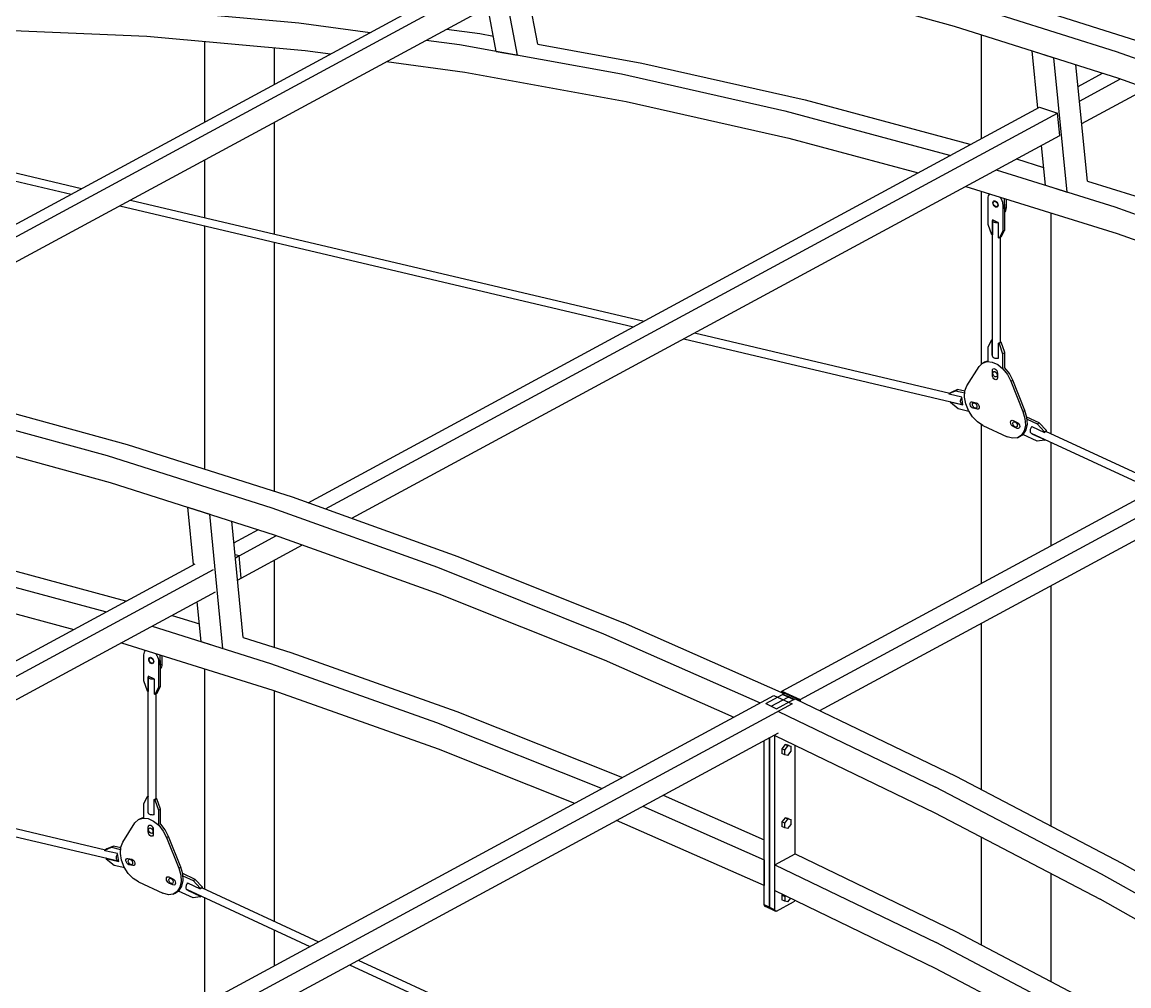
# Model space of a CAD drawing. Header units: millimetres. Extents: x 374 to 117179, y 600 to 17652.
# Drawn here: x 6893 to 9117, y 11307 to 13245 of the extents above; entities that cross this region are included whole.
import ezdxf

# ---------------------------------------------------------------- set-up
doc = ezdxf.new("R2010")
doc.units = ezdxf.units.MM

# ---------------------------------------------------------------- blocks, each defined once
blk = doc.blocks.new('Part-502061-14077 - 2165')
at = {"color": 7, "linetype": 'Continuous'}
for p, q in [((7260.2, 13044.9), (7260.2, 13206.5)), ((7399.8, 13120.4), (7399.8, 13194)), ((7399.8, 12819.4), (7399.8, 13044.1)), ((7260.2, 12852.3), (7260.2, 12968.6)), ((7260.2, 12346.1), (7260.2, 12835.9)), ((7399.8, 12301.8), (7399.8, 12802.9)), ((7399.8, 11988.2), (7399.8, 12163.4)), ((7260.2, 11501.7), (7260.2, 11944.8)), ((7399.8, 11437.2), (7399.8, 11901)), ((7260.2, 11272.6), (7260.2, 11484.1)), ((7399.8, 11348.1), (7399.8, 11419.6))]:
    blk.add_line(p, q, dxfattribs=at)
blk = doc.blocks.new('Part-502061-13928 - 2165')
at = {"color": 7, "linetype": 'Continuous'}
for p, q in [((8918.9, 12424.5), (8918.8, 12423.1)), ((8918.8, 12423.1), (8918.9, 12421.8)), ((8919.2, 12426), (8918.9, 12424.5)), ((8918.9, 12421.8), (8919.2, 12420.7)), ((8919.8, 12427.5), (8919.2, 12426)), ((8919.2, 12420.7), (8919.8, 12419.8)), ((8920.4, 12428.9), (8919.8, 12427.5)), ((8919.8, 12419.8), (8920.4, 12419.1)), ((8921.2, 12430.2), (8920.4, 12428.9)), ((8920.4, 12419.1), (8921.2, 12418.7)), ((8922.2, 12431.3), (8921.2, 12430.2)), ((8921.2, 12418.7), (9168.1, 12304.6)), ((8922.9, 12432), (8922.2, 12431.3)), ((8951.4, 12422.3), (9185.6, 12314))]:
    blk.add_line(p, q, dxfattribs=at)
blk = doc.blocks.new('Part-502061-13760 - 2165')
at = {"color": 7, "linetype": 'Continuous'}
for p, q in [((6799.1, 11023.2), (8403.8, 11891.2)), ((8403.8, 11891.2), (8440.5, 11874.2)), ((8440.5, 11874.2), (6835.8, 11006.2)), ((8440.5, 11873.8), (8440.5, 11874.2)), ((6873.7, 10983.4), (8413.3, 11816.2)), ((6835.8, 11006.2), (6799.1, 11023.2)), ((6799.1, 11018.8), (6799.1, 11023.2)), ((6800.9, 11018), (6800.9, 11020.2)), ((6800.9, 11020.2), (6834, 11004.9)), ((6834, 11004.9), (6834, 11002.6)), ((6835.8, 11001.7), (6835.8, 11006.2))]:
    blk.add_line(p, q, dxfattribs=at)
blk = doc.blocks.new('Bolt-502061-13919 - 2165')
at = {"color": 7, "linetype": 'Continuous'}
for p, q in [((7147.1, 11964), (7147.4, 11965.7)), ((7147.4, 11962), (7147.1, 11964)), ((7147.4, 11965.7), (7148.1, 11967.1)), ((7148.1, 11959.9), (7147.4, 11962)), ((7147.8, 11963.6), (7148.4, 11965.9)), ((7148.4, 11960.7), (7147.8, 11963.6)), ((7148.1, 11967.1), (7149.2, 11967.9)), ((7149.2, 11958.1), (7148.1, 11959.9)), ((7148.4, 11965.9), (7150.1, 11967.1)), ((7150.1, 11958.1), (7148.4, 11960.7)), ((7149.2, 11967.9), (7150.7, 11968.1)), ((7150.7, 11956.5), (7149.2, 11958.1)), ((7150.1, 11967.1), (7152.3, 11966.8)), ((7152.3, 11956.4), (7150.1, 11958.1)), ((7150.7, 11968.1), (7152.3, 11967.6)), ((7152.3, 11955.5), (7150.7, 11956.5)), ((7152.3, 11967.6), (7153.8, 11966.6)), ((7152.3, 11966.8), (7154.5, 11965.1)), ((7154.5, 11956.1), (7152.3, 11956.4)), ((7153.8, 11955.1), (7152.3, 11955.5)), ((7153.8, 11966.6), (7155.3, 11965.1)), ((7155.3, 11955.3), (7153.8, 11955.1)), ((7154.5, 11965.1), (7156.1, 11962.4)), ((7156.1, 11957.2), (7154.5, 11956.1)), ((7155.3, 11965.1), (7156.4, 11963.2)), ((7156.4, 11956.1), (7155.3, 11955.3)), ((7156.1, 11962.4), (7156.7, 11959.5)), ((7156.7, 11959.5), (7156.1, 11957.2)), ((7156.4, 11963.2), (7157.1, 11961.2)), ((7157.1, 11957.4), (7156.4, 11956.1)), ((7157.1, 11961.2), (7157.4, 11959.2)), ((7157.4, 11959.2), (7157.1, 11957.4))]:
    blk.add_line(p, q, dxfattribs=at)
blk = doc.blocks.new('Part-502061-13758 - 2165')
at = {"color": 7, "linetype": 'Continuous'}
for p, q in [((7320.6, 12175.1), (7328.8, 12172.5)), ((7321.3, 12168.4), (7328.8, 12172.5)), ((7333.2, 12127.4), (7328.8, 12172.5)), ((5845.4, 11401.4), (7240.8, 12156.2)), ((5880.2, 11388.9), (7277.2, 12144.6)), ((7325.7, 12123.4), (7333.2, 12127.4)), ((5932.9, 11370), (7281.6, 12099.5)), ((5696, 11320.6), (5745.2, 11347.2)), ((5699, 11290.9), (5781.5, 11335.5)), ((5703.4, 11245.9), (5834.2, 11316.6))]:
    blk.add_line(p, q, dxfattribs=at)
blk = doc.blocks.new('Bolt-502061-13985 - 2165')
at = {"color": 7, "linetype": 'Continuous'}
for p, q in [((8879.6, 12440.6), (8880, 12442.7)), ((8880, 12438.1), (8879.6, 12440.6)), ((8880, 12442.7), (8881.1, 12444.2)), ((8881.1, 12435.6), (8880, 12438.1)), ((8881.1, 12444.2), (8882.8, 12444.7)), ((8882.8, 12444.7), (8884.7, 12444.3)), ((8884.4, 12438.4), (8885, 12440.7)), ((8885, 12435.5), (8884.4, 12438.4)), ((8884.7, 12444.3), (8892.8, 12440.5)), ((8885, 12440.7), (8886.6, 12441.8)), ((8886.6, 12441.8), (8888.8, 12441.5)), ((8888.8, 12441.5), (8891, 12439.8)), ((8891, 12439.8), (8892.6, 12437.2)), ((8892.6, 12437.2), (8893.2, 12434.3)), ((8892.8, 12440.5), (8894.8, 12439.1)), ((8894.8, 12439.1), (8896.5, 12437.1)), ((8896.5, 12437.1), (8897.6, 12434.6)), ((8882.8, 12433.5), (8881.1, 12435.6)), ((8884.7, 12432.1), (8882.8, 12433.5)), ((8892.8, 12428.4), (8884.7, 12432.1)), ((8886.6, 12432.8), (8885, 12435.5)), ((8888.8, 12431.1), (8886.6, 12432.8)), ((8891, 12430.8), (8888.8, 12431.1)), ((8892.6, 12432), (8891, 12430.8)), ((8893.2, 12434.3), (8892.6, 12432)), ((8894.8, 12427.9), (8892.8, 12428.4)), ((8896.5, 12428.5), (8894.8, 12427.9)), ((8897.6, 12429.9), (8896.5, 12428.5)), ((8897.6, 12434.6), (8898, 12432.1)), ((8898, 12432.1), (8897.6, 12429.9))]:
    blk.add_line(p, q, dxfattribs=at)
blk = doc.blocks.new('Bolt-502061-13907 - 2165')
at = {"color": 7, "linetype": 'Continuous'}
for p, q in [((7182.6, 11522.7), (7183, 11524.8)), ((7183, 11524.8), (7184.1, 11526.3)), ((7184.1, 11526.3), (7185.8, 11526.8)), ((7185.8, 11526.8), (7187.7, 11526.3)), ((7187.7, 11526.3), (7195.8, 11522.6)), ((7183, 11520.2), (7182.6, 11522.7)), ((7184.1, 11517.7), (7183, 11520.2)), ((7185.8, 11515.6), (7184.1, 11517.7)), ((7187.7, 11514.2), (7185.8, 11515.6)), ((7187.4, 11520.5), (7188, 11522.8)), ((7188, 11517.6), (7187.4, 11520.5)), ((7195.8, 11510.5), (7187.7, 11514.2)), ((7188, 11522.8), (7189.6, 11523.9)), ((7189.6, 11514.9), (7188, 11517.6)), ((7189.6, 11523.9), (7191.8, 11523.6)), ((7191.8, 11513.2), (7189.6, 11514.9)), ((7191.8, 11523.6), (7194, 11521.9)), ((7194, 11512.9), (7191.8, 11513.2)), ((7194, 11521.9), (7195.6, 11519.3)), ((7195.6, 11514.1), (7194, 11512.9)), ((7195.6, 11519.3), (7196.2, 11516.4)), ((7196.2, 11516.4), (7195.6, 11514.1)), ((7195.8, 11522.6), (7197.8, 11521.2)), ((7197.8, 11510), (7195.8, 11510.5)), ((7197.8, 11521.2), (7199.5, 11519.2)), ((7199.5, 11510.6), (7197.8, 11510)), ((7199.5, 11519.2), (7200.6, 11516.7)), ((7200.6, 11512), (7199.5, 11510.6)), ((7200.6, 11516.7), (7201, 11514.2)), ((7201, 11514.2), (7200.6, 11512))]:
    blk.add_line(p, q, dxfattribs=at)
blk = doc.blocks.new('Part-502061-13851 - 2165')
at = {"color": 7, "linetype": 'Continuous'}
for p, q in [((6547.2, 11702.3), (7060.3, 11581.2)), ((6526, 11690.8), (7085.6, 11558.8)), ((7082.6, 11568.1), (7083.1, 11569.6)), ((7083.1, 11569.6), (7083.7, 11571)), ((7083.7, 11571), (7084.6, 11572.2)), ((7084.6, 11572.2), (7084.6, 11572.2)), ((7082.1, 11565.1), (7082.2, 11566.6)), ((7082.3, 11563.6), (7082.1, 11565.1)), ((7082.2, 11566.6), (7082.6, 11568.1)), ((7082.6, 11562.2), (7082.3, 11563.6)), ((7083.1, 11561), (7082.6, 11562.2)), ((7083.8, 11560), (7083.1, 11561)), ((7084.6, 11559.3), (7083.8, 11560)), ((7085.6, 11558.8), (7084.6, 11559.3)), ((7086.6, 11558.6), (7085.6, 11558.8)), ((7086.7, 11558.6), (7086.6, 11558.6))]:
    blk.add_line(p, q, dxfattribs=at)
blk = doc.blocks.new('Part-502061-13949 - 2165')
at = {"color": 7, "linetype": 'Continuous'}
for p, q in [((8923.1, 13187.6), (8966.8, 13173.6)), ((8934.4, 13072.3), (8923.1, 13187.6)), ((8966.8, 13173.6), (8966.9, 13173.7)), ((8993.3, 12903.6), (8966.8, 13173.6)), ((9034.1, 12925.8), (9011.1, 13159.6)), ((8949.6, 12917.6), (8941.8, 12997.5)), ((8949.6, 12917.6), (8993.3, 12903.6))]:
    blk.add_line(p, q, dxfattribs=at)
blk = doc.blocks.new('Part-502061-13889 - 2165')
at = {"color": 7, "linetype": 'Continuous'}
for p, q in [((8406, 11550.9), (8446.7, 11572.9)), ((8446.7, 11572.9), (8770.6, 11416.3)), ((8406, 11498.9), (8406, 11550.9)), ((8406, 11550.9), (8729.9, 11394.3)), ((8406, 11498.9), (8728.3, 11343.1)), ((8770.6, 11416.3), (9105.1, 11240.4)), ((9064.4, 11218.4), (8729.9, 11394.3)), ((8728.3, 11343.1), (9061.2, 11168.1))]:
    blk.add_line(p, q, dxfattribs=at)
blk = doc.blocks.new('Part-502061-13931 - 2165')
at = {"color": 7, "linetype": 'Continuous'}
for p, q in [((8438.1, 13327.7), (8766.5, 13237.3)), ((8801.1, 13313.6), (9132.6, 13208.4)), ((8760.4, 13291.5), (9091.8, 13186.3)), ((8766.5, 13237.3), (9096.4, 13132.5)), ((9091.8, 13186.3), (9424.6, 13066.9)), ((9096.4, 13132.5), (9427.6, 13013.6))]:
    blk.add_line(p, q, dxfattribs=at)
blk = doc.blocks.new('Part-502061-14221 - 2165')
at = {"color": 7, "linetype": 'Continuous'}
for p, q in [((6389.2, 12573.8), (7818.7, 13347)), ((6424, 12567.2), (7854.4, 13340.9)), ((7818.7, 13347), (7854.4, 13340.9)), ((7863.1, 13294.7), (7854.4, 13340.9)), ((6490.9, 12552.5), (7863.1, 13294.7)), ((6196.8, 12469.7), (6275.5, 12512.3)), ((6201.2, 12446.7), (6310.3, 12505.7)), ((6210, 12400.6), (6379.8, 12492.4))]:
    blk.add_line(p, q, dxfattribs=at)
blk = doc.blocks.new('Part-502061-14219 - 2165')
at = {"color": 7, "linetype": 'Continuous'}
for p, q in [((7467.7, 12278.9), (8937.8, 13074.1)), ((7502.5, 12266.4), (8974.2, 13062.5)), ((8937.8, 13074.1), (8974.2, 13062.5)), ((8978.6, 13017.4), (8974.2, 13062.5)), ((7555.2, 12247.5), (8978.6, 13017.4)), ((7318.4, 12198.2), (7367.5, 12224.8)), ((7321.3, 12168.4), (7403.8, 12213.1)), ((7325.7, 12123.4), (7456.5, 12194.1))]:
    blk.add_line(p, q, dxfattribs=at)
blk = doc.blocks.new('Part-502061-13850 - 2165')
at = {"color": 7, "linetype": 'Continuous'}
for p, q in [((7221.9, 11506.6), (7221.8, 11505.2)), ((7221.8, 11505.2), (7221.9, 11503.9)), ((7222.2, 11508.1), (7221.9, 11506.6)), ((7221.9, 11503.9), (7222.2, 11502.8)), ((7222.7, 11509.5), (7222.2, 11508.1)), ((7222.2, 11502.8), (7222.7, 11501.9)), ((7223.4, 11511), (7222.7, 11509.5)), ((7222.7, 11501.9), (7223.4, 11501.2)), ((7224.2, 11512.3), (7223.4, 11511)), ((7225.2, 11513.4), (7224.2, 11512.3)), ((7225.9, 11514.1), (7225.2, 11513.4)), ((7254.4, 11504.4), (7488.6, 11396.1)), ((7223.4, 11501.2), (7224.2, 11500.8)), ((7224.2, 11500.8), (7471.1, 11386.7)), ((7551, 11349.7), (8846.6, 10751)), ((7568.5, 11359.2), (8864.1, 10760.4))]:
    blk.add_line(p, q, dxfattribs=at)
blk = doc.blocks.new('Part-502061-13852 - 2165')
at = {"color": 7, "linetype": 'Continuous'}
for p, q in [((7146.1, 11655.5), (7146.3, 11927.9)), ((7146.3, 11927.9), (7146.4, 11928.7)), ((7146.5, 11927.1), (7146.3, 11927.9)), ((7146.4, 11928.7), (7146.8, 11929.4)), ((7147, 11926.4), (7146.5, 11927.1)), ((7146.8, 11929.4), (7146.8, 11929.5)), ((7147.8, 11925.7), (7147, 11926.4)), ((7148.9, 11925.1), (7147.8, 11925.7)), ((7150.1, 11924.6), (7148.9, 11925.1)), ((7151.5, 11924.3), (7150.1, 11924.6)), ((7153, 11924.1), (7151.5, 11924.3)), ((7154.6, 11924), (7153, 11924.1)), ((7156.2, 11924.1), (7154.6, 11924)), ((7157.6, 11924.4), (7156.2, 11924.1)), ((7157.7, 11924.4), (7157.6, 11924.4)), ((7162.1, 11684), (7162.3, 11894.7)), ((7146.1, 11655.5), (7146.3, 11654.7)), ((7146.3, 11654.7), (7146.8, 11653.9)), ((7146.8, 11653.9), (7147.6, 11653.3)), ((7147.6, 11653.3), (7148.6, 11652.7)), ((7148.6, 11652.7), (7149.9, 11652.2)), ((7149.9, 11652.2), (7151.3, 11651.9)), ((7151.3, 11651.9), (7152.8, 11651.7)), ((7152.8, 11651.7), (7154.4, 11651.6)), ((7154.4, 11651.6), (7155.9, 11651.7)), ((7155.9, 11651.7), (7157.4, 11652)), ((7157.4, 11652), (7158.3, 11652.2))]:
    blk.add_line(p, q, dxfattribs=at)
blk = doc.blocks.new('Part-502061-13853 - 2165')
at = {"color": 7, "linetype": 'Continuous'}
for p, q in [((6774.2, 12486.5), (7104.1, 12395.7)), ((6733.5, 12464.5), (7063.4, 12373.6)), ((6741.1, 12409.8), (7069.5, 12319.4)), ((7104.1, 12395.7), (7435.6, 12290.5)), ((7063.4, 12373.6), (7394.8, 12268.4)), ((7069.5, 12319.4), (7399.4, 12214.6)), ((7435.6, 12290.5), (7768.3, 12171)), ((7394.8, 12268.4), (7727.5, 12149)), ((7399.4, 12214.6), (7730.6, 12095.7)), ((7768.3, 12171), (8101.8, 12037.5)), ((7727.5, 12149), (8061.1, 12015.5)), ((7730.6, 12095.7), (8062.6, 11962.8)), ((8424.7, 11894.9), (8101.8, 12037.5)), ((8061.1, 12015.5), (8376.2, 11876.3)), ((8062.6, 11962.8), (8323.4, 11847.7)), ((8422.4, 11893.6), (8424.7, 11894.9)), ((8424.7, 11892.9), (8424.7, 11894.9))]:
    blk.add_line(p, q, dxfattribs=at)
blk = doc.blocks.new('Part-502061-13858 - 2165')
at = {"color": 7, "linetype": 'Continuous'}
for p, q in [((7119.5, 11634.9), (7126.3, 11641.8)), ((7126.3, 11641.8), (7135.3, 11644.9)), ((7126.3, 11641.8), (7130.4, 11644)), ((7130.4, 11644), (7137.3, 11646.4)), ((7135.3, 11644.9), (7145.8, 11643.9)), ((7145.8, 11643.9), (7156.7, 11638.8)), ((7156.7, 11638.8), (7167.2, 11630.2)), ((7094.9, 11596.1), (7119.5, 11634.9)), ((7167.2, 11630.2), (7176.2, 11618.7)), ((7171.3, 11632.4), (7170, 11633.4)), ((7180.3, 11620.9), (7171.3, 11632.4)), ((7176.2, 11618.7), (7183, 11605.5)), ((7187.1, 11607.7), (7180.3, 11620.9)), ((7090.9, 11586), (7094.9, 11596.1)), ((7183, 11605.5), (7187.1, 11607.7)), ((7183, 11605.5), (7207.6, 11544.1)), ((7211.6, 11546.3), (7187.1, 11607.7)), ((7090.1, 11573.5), (7090.9, 11586)), ((7092.5, 11559.8), (7090.1, 11573.5)), ((7098, 11546.1), (7092.5, 11559.8)), ((7106, 11533.6), (7098, 11546.1)), ((7115.9, 11523.4), (7106, 11533.6)), ((7207.6, 11544.1), (7211.6, 11546.3)), ((7207.6, 11544.1), (7211.6, 11530.2)), ((7215.6, 11532.4), (7211.6, 11546.3)), ((7211.6, 11530.2), (7212.4, 11516.9)), ((7216.5, 11519.1), (7215.6, 11532.4)), ((7126.7, 11516.5), (7115.9, 11523.4)), ((7126.7, 11516.5), (7175.8, 11493.8)), ((7209.9, 11505.5), (7204.5, 11496.8)), ((7208.5, 11499), (7214, 11507.7)), ((7212.4, 11516.9), (7209.9, 11505.5)), ((7214, 11507.7), (7216.5, 11519.1)), ((7186.6, 11490.7), (7175.8, 11493.8)), ((7196.5, 11491.8), (7186.6, 11490.7)), ((7204.5, 11496.8), (7196.5, 11491.8)), ((7196.5, 11491.8), (7200.5, 11494)), ((7200.5, 11494), (7208.5, 11499))]:
    blk.add_line(p, q, dxfattribs=at)
blk = doc.blocks.new('Part-502061-13861 - 2165')
at = {"color": 7, "linetype": 'Continuous'}
for p, q in [((8433.4, 11877.5), (8446.7, 11884.7)), ((8446.7, 11884.7), (8769.6, 11728.8)), ((8413.3, 11859.1), (8728.9, 11706.8)), ((8406, 11810.7), (8406, 11812.2)), ((8406, 11810.7), (8727.4, 11655.6)), ((8769.6, 11728.8), (9103.2, 11554)), ((9062.4, 11532), (8728.9, 11706.8)), ((8727.4, 11655.6), (9059.4, 11481.6)), ((9103.2, 11554), (9435.9, 11365.9)), ((9395.1, 11343.9), (9062.4, 11532)), ((9390.5, 11294.4), (9059.4, 11481.6))]:
    blk.add_line(p, q, dxfattribs=at)
blk = doc.blocks.new('Part-502061-13870 - 2165')
at = {"color": 7, "linetype": 'Continuous'}
for p, q in [((6769.8, 12171), (7100.4, 12081.9)), ((6729.1, 12149), (7059.7, 12059.9)), ((6737, 12094.2), (6996.8, 12024.2)), ((7100.4, 12081.9), (7102.3, 12081.3)), ((7059.7, 12059.9), (7061.6, 12059.3)), ((7194.6, 12052.4), (7249.1, 12035.4)), ((7153.9, 12030.4), (7392, 11955.9)), ((7092.5, 11997.2), (7396.7, 11902.1)), ((7337.1, 12007.9), (7432.7, 11977.9)), ((7432.7, 11977.9), (7766.3, 11859.2)), ((7392, 11955.9), (7725.6, 11837.2)), ((7396.7, 11902.1), (7728.8, 11783.9)), ((7766.3, 11859.2), (8099.4, 11726.5)), ((7725.6, 11837.2), (8058.6, 11704.5)), ((7728.8, 11783.9), (8003.3, 11674.5)), ((8181, 11690.6), (8384, 11601.1)), ((8140.3, 11668.5), (8384, 11561.1)), ((8384, 11509.1), (8087.4, 11639.9)), ((8384, 11561.1), (8384, 11509.1))]:
    blk.add_line(p, q, dxfattribs=at)
blk = doc.blocks.new('Part-502061-13871 - 2165')
at = {"color": 7, "linetype": 'Continuous'}
for p, q in [((7226.1, 12269.7), (7269.8, 12255.7)), ((7237.4, 12154.4), (7226.1, 12269.7)), ((7269.8, 12255.7), (7269.9, 12255.8)), ((7296.3, 11985.7), (7269.8, 12255.7)), ((7337.1, 12007.9), (7314.1, 12241.7)), ((7252.6, 11999.7), (7244.8, 12079.6)), ((7252.6, 11999.7), (7296.3, 11985.7))]:
    blk.add_line(p, q, dxfattribs=at)
blk = doc.blocks.new('Part-502061-13876 - 2165')
at = {"color": 7, "linetype": 'Continuous'}
for p, q in [((7140.9, 11982.1), (7140.9, 11982.1)), ((7170.2, 11952.2), (7170.2, 11972.9)), ((7174.3, 11954.4), (7174.3, 11971.7)), ((7174.3, 11954.4), (7170.2, 11952.2)), ((7172.3, 11946.7), (7173.4, 11948.9)), ((7173.4, 11948.9), (7174.1, 11951.5)), ((7174.1, 11951.5), (7174.3, 11954.4)), ((7171, 11945.1), (7172.3, 11946.7))]:
    blk.add_line(p, q, dxfattribs=at)
blk = doc.blocks.new('Part-502061-13879 - 2165')
at = {"color": 7, "linetype": 'Continuous'}
for p, q in [((7137.4, 11674.3), (7144.7, 11688.2)), ((7144.7, 11688.2), (7146.1, 11689)), ((7145.8, 11687.7), (7144.7, 11688.2)), ((7146.1, 11687.9), (7145.8, 11687.7)), ((7145.8, 11657.4), (7145.8, 11687.7)), ((7158.3, 11681.9), (7162.4, 11684.1)), ((7158.3, 11651.6), (7158.3, 11681.9)), ((7158.3, 11681.9), (7159.4, 11681.4)), ((7163.5, 11683.6), (7159.4, 11681.4)), ((7159.4, 11681.4), (7166.7, 11660.7)), ((7162.4, 11684.1), (7163.5, 11683.6)), ((7170.8, 11662.9), (7163.5, 11683.6)), ((7137.3, 11645.2), (7137.4, 11674.3)), ((7145.8, 11657.4), (7146.1, 11657.5)), ((7166.7, 11660.7), (7170.8, 11662.9)), ((7166.7, 11660.7), (7166.7, 11631.6)), ((7170.8, 11632.8), (7170.8, 11662.9)), ((7145.8, 11657.4), (7146.1, 11657.3)), ((7157.5, 11652), (7158.3, 11651.6))]:
    blk.add_line(p, q, dxfattribs=at)
blk = doc.blocks.new('Part-502061-14215 - 2165')
at = {"color": 7, "linetype": 'Continuous'}
for p, q in [((8821.4, 13011.2), (8821.4, 13219.8)), ((8821.4, 12557.8), (8821.4, 12905.2)), ((8961.1, 12417.8), (8961.1, 12861.5)), ((8821.4, 12117.1), (8821.4, 12435.9)), ((8961.1, 12192.6), (8961.1, 12400.3)), ((8961.1, 11628.5), (8961.1, 12112.5)), ((8821.4, 11701.7), (8821.4, 12036.9)), ((8821.4, 11389.6), (8821.4, 11606.3)), ((8961.1, 11316.2), (8961.1, 11533.1))]:
    blk.add_line(p, q, dxfattribs=at)
blk = doc.blocks.new('Part-502061-13880 - 2165')
at = {"color": 7, "linetype": 'Continuous'}
for p, q in [((7240.3, 11521.5), (7215.5, 11533)), ((7215.9, 11528.7), (7236.2, 11519.3)), ((7225.2, 11513.5), (7225.2, 11514.4)), ((7225.2, 11514.4), (7250.9, 11502.5)), ((7236.2, 11519.3), (7240.3, 11521.5)), ((7236.2, 11519.3), (7250.9, 11503.8)), ((7255, 11506), (7240.3, 11521.5)), ((7250.9, 11503.8), (7255, 11506)), ((7255, 11504.7), (7250.9, 11502.5)), ((7250.9, 11502.5), (7250.9, 11503.8)), ((7255, 11504.7), (7255, 11506)), ((7236.2, 11484.6), (7207.1, 11498.1)), ((7225.2, 11499.7), (7225.2, 11500.3)), ((7225.2, 11499.7), (7225.8, 11500)), ((7225.2, 11499.7), (7250.9, 11487.8)), ((7250.9, 11486.5), (7236.2, 11484.6)), ((7250.9, 11487.8), (7251.5, 11488.1)), ((7250.9, 11487.8), (7250.9, 11486.5)), ((7250.9, 11486.5), (7252.8, 11487.5))]:
    blk.add_line(p, q, dxfattribs=at)
blk = doc.blocks.new('Part-502061-13881 - 2165')
at = {"color": 7, "linetype": 'Continuous'}
for p, q in [((7059, 11580.5), (7072.1, 11586.3)), ((7063.1, 11582.7), (7059, 11580.5)), ((7059.2, 11579.1), (7059, 11580.5)), ((7084.5, 11573.2), (7059.2, 11579.1)), ((7076.1, 11588.5), (7063.1, 11582.7)), ((7072.1, 11586.3), (7076.1, 11588.5)), ((7072.1, 11586.3), (7090.7, 11581.9)), ((7090.9, 11585), (7076.1, 11588.5)), ((7086.8, 11557.6), (7084.5, 11573.2)), ((7062.7, 11564.2), (7061.6, 11563.6)), ((7061.6, 11563.6), (7061.8, 11562.2)), ((7061.6, 11563.6), (7086.8, 11557.6)), ((7077.6, 11549.7), (7061.8, 11562.2)), ((7098.9, 11544.6), (7077.6, 11549.7))]:
    blk.add_line(p, q, dxfattribs=at)
blk = doc.blocks.new('Part-502061-13882 - 2165')
at = {"color": 7, "linetype": 'Continuous'}
for p, q in [((7137.6, 11972.7), (7137.8, 11975.6)), ((7137.6, 11920.7), (7137.6, 11972.7)), ((7137.8, 11975.6), (7138.5, 11978.2)), ((7138.5, 11978.2), (7139.5, 11980.4)), ((7139.5, 11980.4), (7140.9, 11982.1)), ((7160.9, 11975.9), (7161.7, 11974.8)), ((7161.7, 11974.8), (7163.5, 11971.8)), ((7163.5, 11971.8), (7165, 11968.7)), ((7165, 11968.7), (7166.1, 11965.4)), ((7166.1, 11965.4), (7166.7, 11962.2)), ((7166.7, 11962.2), (7166.9, 11959.1)), ((7166.9, 11959.1), (7171, 11961.3)), ((7166.9, 11959.1), (7166.9, 11907.2)), ((7171, 11909.4), (7171, 11961.3)), ((7158.5, 11924), (7146, 11929.8)), ((7146, 11929.8), (7146, 11899.5)), ((7144.9, 11900), (7137.6, 11920.7)), ((7158.5, 11893.7), (7158.5, 11924)), ((7166.9, 11907.2), (7159.6, 11893.2)), ((7163.7, 11895.4), (7171, 11909.4)), ((7166.9, 11907.2), (7171, 11909.4)), ((7146, 11899.5), (7144.9, 11900)), ((7146, 11899.5), (7146.3, 11899.6)), ((7159.6, 11893.2), (7158.5, 11893.7)), ((7163.7, 11895.4), (7159.6, 11893.2))]:
    blk.add_line(p, q, dxfattribs=at)
blk = doc.blocks.new('Part-502061-13883 - 2165')
at = {"color": 7, "linetype": 'Continuous'}
for p, q in [((8387.4, 11874.9), (8421.3, 11893.3)), ((8398.4, 11869.8), (8432.3, 11888.2)), ((8422.4, 11893.6), (8421.3, 11893.3)), ((8432.3, 11888.2), (8421.3, 11893.3)), ((8423.3, 11893.5), (8422.4, 11893.6)), ((8423.3, 11893.5), (8434.3, 11888.4)), ((8432.3, 11888.2), (8433.4, 11888.5)), ((8433.4, 11888.5), (8434.3, 11888.4)), ((8387.4, 11874.9), (8398.4, 11869.8)), ((8384, 11470.5), (8384, 11800.3)), ((8395, 11806.3), (8395, 11465.4)), ((8384, 11470.5), (8384.1, 11469.2)), ((8395, 11465.4), (8384, 11470.5)), ((8384.1, 11469.2), (8384.6, 11468.3)), ((8384.6, 11468.3), (8385.4, 11467.7)), ((8385.4, 11467.7), (8396.4, 11462.6)), ((8395.2, 11464.1), (8395, 11465.4)), ((8395.6, 11463.2), (8395.2, 11464.1)), ((8396.4, 11462.6), (8395.6, 11463.2))]:
    blk.add_line(p, q, dxfattribs=at)
blk = doc.blocks.new('Part-502061-13884 - 2165')
at = {"color": 7, "linetype": 'Continuous'}
for p, q in [((8398.4, 11869.8), (8432.3, 11888.2)), ((8409.4, 11864.7), (8443.3, 11883.1)), ((8433.4, 11888.5), (8432.3, 11888.2)), ((8443.3, 11883.1), (8432.3, 11888.2)), ((8434.3, 11888.4), (8433.4, 11888.5)), ((8434.3, 11888.4), (8444.7, 11883.6)), ((8443.3, 11883.1), (8444.4, 11883.4)), ((8444.4, 11883.4), (8444.4, 11883.4)), ((8398.4, 11869.8), (8409.4, 11864.7)), ((8395, 11465.4), (8395, 11806.3)), ((8406, 11550.9), (8406, 11812.2)), ((8446.7, 11572.9), (8446.7, 11791)), ((8406, 11460.3), (8406, 11550.9)), ((8446.1, 11479.5), (8446.1, 11479.4)), ((8395, 11465.4), (8395.2, 11464.1)), ((8395, 11465.4), (8406, 11460.3)), ((8395.2, 11464.1), (8395.6, 11463.2)), ((8395.6, 11463.2), (8396.4, 11462.6)), ((8396.4, 11462.6), (8407.4, 11457.5)), ((8406.2, 11459), (8406, 11460.3)), ((8406.7, 11458.1), (8406.2, 11459)), ((8407.4, 11457.5), (8406.7, 11458.1)), ((8408.3, 11457.4), (8407.4, 11457.5)), ((8409.4, 11457.8), (8408.3, 11457.4)), ((8409.4, 11457.8), (8443.3, 11476.1)), ((8444.4, 11476.9), (8443.3, 11476.1)), ((8445.3, 11478.1), (8444.4, 11476.9)), ((8446.1, 11479.4), (8445.3, 11478.1))]:
    blk.add_line(p, q, dxfattribs=at)
blk = doc.blocks.new('Bolt-502061-13906 - 2165')
at = {"color": 7, "linetype": 'Continuous'}
for p, q in [((7146.1, 11626.6), (7146.5, 11628.7)), ((7146.1, 11617.1), (7146.1, 11626.6)), ((7146.5, 11614.6), (7146.1, 11617.1)), ((7146.5, 11628.7), (7147.6, 11630.2)), ((7147.6, 11612.1), (7146.5, 11614.6)), ((7146.8, 11621.5), (7147.4, 11623.8)), ((7147.4, 11618.6), (7146.8, 11621.5)), ((7147.4, 11623.8), (7149.1, 11625)), ((7149.1, 11616), (7147.4, 11618.6)), ((7147.6, 11630.2), (7149.3, 11630.7)), ((7149.1, 11625), (7151.3, 11624.6)), ((7151.3, 11614.2), (7149.1, 11616)), ((7149.3, 11630.7), (7151.3, 11630.3)), ((7151.3, 11630.3), (7153.2, 11628.9)), ((7151.3, 11624.6), (7153.5, 11622.9)), ((7153.5, 11613.9), (7151.3, 11614.2)), ((7153.2, 11628.9), (7154.9, 11626.8)), ((7153.5, 11622.9), (7155.1, 11620.3)), ((7155.1, 11615.1), (7153.5, 11613.9)), ((7154.9, 11626.8), (7156, 11624.3)), ((7155.1, 11620.3), (7155.7, 11617.4)), ((7155.7, 11617.4), (7155.1, 11615.1)), ((7156, 11624.3), (7156.4, 11621.8)), ((7156.4, 11621.8), (7156.4, 11612.3)), ((7149.3, 11610), (7147.6, 11612.1)), ((7151.3, 11608.6), (7149.3, 11610)), ((7153.2, 11608.2), (7151.3, 11608.6)), ((7154.9, 11608.7), (7153.2, 11608.2)), ((7156, 11610.2), (7154.9, 11608.7)), ((7156.4, 11612.3), (7156, 11610.2))]:
    blk.add_line(p, q, dxfattribs=at)
blk = doc.blocks.new('Bolt-502061-13908 - 2165')
at = {"color": 7, "linetype": 'Continuous'}
for p, q in [((7101.4, 11560.9), (7102.2, 11562.7)), ((7101.4, 11558.5), (7101.4, 11560.9)), ((7102.2, 11556), (7101.4, 11558.5)), ((7102.2, 11562.7), (7103.6, 11563.7)), ((7103.6, 11553.7), (7102.2, 11556)), ((7103.6, 11563.7), (7105.5, 11563.7)), ((7105.4, 11551.9), (7103.6, 11553.7)), ((7107.4, 11550.9), (7105.4, 11551.9)), ((7105.5, 11563.7), (7113.4, 11561.9)), ((7106.1, 11557.4), (7106.3, 11560)), ((7107.1, 11554.5), (7106.1, 11557.4)), ((7106.3, 11560), (7107.5, 11561.7)), ((7109, 11552.2), (7107.1, 11554.5)), ((7115.4, 11549.1), (7107.4, 11550.9)), ((7107.5, 11561.7), (7109.6, 11561.9)), ((7111.3, 11550.9), (7109, 11552.2)), ((7109.6, 11561.9), (7111.9, 11560.6)), ((7113.3, 11551.1), (7111.3, 11550.9)), ((7111.9, 11560.6), (7113.8, 11558.3)), ((7114.6, 11552.8), (7113.3, 11551.1)), ((7113.4, 11561.9), (7115.4, 11560.9)), ((7113.8, 11558.3), (7114.8, 11555.4)), ((7114.8, 11555.4), (7114.6, 11552.8)), ((7115.4, 11560.9), (7117.3, 11559.2)), ((7117.2, 11549.1), (7115.4, 11549.1)), ((7118.6, 11550.1), (7117.2, 11549.1)), ((7117.3, 11559.2), (7118.7, 11556.8)), ((7119.4, 11551.9), (7118.6, 11550.1)), ((7118.7, 11556.8), (7119.4, 11554.3)), ((7119.4, 11554.3), (7119.4, 11551.9))]:
    blk.add_line(p, q, dxfattribs=at)
blk = doc.blocks.new('Bolt-502061-13920 - 2165')
at = {"color": 7, "linetype": 'Continuous'}
for p, q in [((8426.4, 11792.6), (8419.9, 11784.3)), ((8432.2, 11789.8), (8426.4, 11792.6)), ((8432.8, 11791.3), (8426.4, 11792.6)), ((8432.8, 11791.3), (8438.7, 11788.6)), ((8425.8, 11781.6), (8419.9, 11784.3)), ((8419.9, 11784.3), (8419.9, 11774.8)), ((8425.8, 11772.1), (8419.9, 11774.8)), ((8425.8, 11781.6), (8432.2, 11789.8)), ((8425.8, 11772.1), (8425.8, 11781.6)), ((8432.2, 11770.8), (8425.8, 11772.1)), ((8438.7, 11788.6), (8432.2, 11789.8)), ((8432.2, 11770.8), (8438.7, 11779.1)), ((8438.7, 11779.1), (8438.7, 11788.6)), ((8426.4, 11645.3), (8419.9, 11637.1)), ((8425.8, 11634.4), (8419.9, 11637.1)), ((8419.9, 11637.1), (8419.9, 11627.6)), ((8425.8, 11634.4), (8432.2, 11642.6)), ((8432.2, 11642.6), (8426.4, 11645.3)), ((8432.8, 11644.1), (8426.4, 11645.3)), ((8438.7, 11641.4), (8432.2, 11642.6)), ((8432.8, 11644.1), (8438.7, 11641.4)), ((8438.7, 11631.9), (8438.7, 11641.4)), ((8425.8, 11624.9), (8419.9, 11627.6)), ((8425.8, 11624.9), (8425.8, 11634.4)), ((8432.2, 11623.6), (8425.8, 11624.9)), ((8432.2, 11623.6), (8438.7, 11631.9)), ((8421.2, 11491.6), (8419.9, 11489.9)), ((8419.9, 11489.9), (8425.8, 11487.2)), ((8419.9, 11489.9), (8419.9, 11480.4)), ((8425.8, 11477.7), (8419.9, 11480.4)), ((8427, 11488.8), (8425.8, 11487.2)), ((8425.8, 11487.2), (8425.8, 11477.7)), ((8432.2, 11476.4), (8437.8, 11483.5)), ((8432.2, 11476.4), (8425.8, 11477.7))]:
    blk.add_line(p, q, dxfattribs=at)
blk = doc.blocks.new('Part-502061-13929 - 2165')
at = {"color": 7, "linetype": 'Continuous'}
for p, q in [((6199.3, 13086.2), (6991.2, 12899.4)), ((6220.4, 13097.6), (7012.3, 12910.8)), ((7110.5, 12887.6), (8142.8, 12644.1)), ((7089.3, 12876.2), (8121.6, 12632.6)), ((8244.2, 12620.2), (8757.3, 12499.1)), ((8223, 12608.7), (8782.6, 12476.7)), ((8779.1, 12483), (8779.2, 12484.5)), ((8779.3, 12481.5), (8779.1, 12483)), ((8779.2, 12484.5), (8779.6, 12486)), ((8779.6, 12480.1), (8779.3, 12481.5)), ((8779.6, 12486), (8780.1, 12487.5)), ((8780.1, 12487.5), (8780.7, 12488.9)), ((8780.7, 12488.9), (8781.6, 12490.1)), ((8781.6, 12490.1), (8781.6, 12490.1)), ((8780.1, 12478.9), (8779.6, 12480.1)), ((8780.8, 12477.9), (8780.1, 12478.9)), ((8781.6, 12477.2), (8780.8, 12477.9)), ((8782.6, 12476.7), (8781.6, 12477.2)), ((8783.6, 12476.5), (8782.6, 12476.7)), ((8783.7, 12476.5), (8783.6, 12476.5))]:
    blk.add_line(p, q, dxfattribs=at)
blk = doc.blocks.new('Part-502061-13930 - 2165')
at = {"color": 7, "linetype": 'Continuous'}
for p, q in [((8843.1, 12573.4), (8843.3, 12845.8)), ((8843.3, 12845.8), (8843.4, 12846.6)), ((8843.5, 12845), (8843.3, 12845.8)), ((8843.4, 12846.6), (8843.8, 12847.3)), ((8844, 12844.3), (8843.5, 12845)), ((8843.8, 12847.3), (8843.8, 12847.4)), ((8844.8, 12843.6), (8844, 12844.3)), ((8845.9, 12843), (8844.8, 12843.6)), ((8847.1, 12842.5), (8845.9, 12843)), ((8848.5, 12842.2), (8847.1, 12842.5)), ((8850, 12842), (8848.5, 12842.2)), ((8851.6, 12841.9), (8850, 12842)), ((8853.2, 12842), (8851.6, 12841.9)), ((8854.6, 12842.3), (8853.2, 12842)), ((8854.7, 12842.3), (8854.6, 12842.3)), ((8859.1, 12601.9), (8859.3, 12812.6)), ((8843.1, 12573.4), (8843.3, 12572.6)), ((8843.3, 12572.6), (8843.8, 12571.8)), ((8843.8, 12571.8), (8844.6, 12571.2)), ((8844.6, 12571.2), (8845.6, 12570.6)), ((8845.6, 12570.6), (8846.9, 12570.1)), ((8846.9, 12570.1), (8848.3, 12569.8)), ((8848.3, 12569.8), (8849.8, 12569.6)), ((8852.9, 12569.6), (8854.4, 12569.9)), ((8854.4, 12569.9), (8855.3, 12570.1)), ((8849.8, 12569.6), (8851.4, 12569.5)), ((8851.4, 12569.5), (8852.9, 12569.6))]:
    blk.add_line(p, q, dxfattribs=at)
blk = doc.blocks.new('Part-502061-13936 - 2165')
at = {"color": 7, "linetype": 'Continuous'}
for p, q in [((8791.9, 12514), (8816.5, 12552.8)), ((8816.5, 12552.8), (8823.3, 12559.7)), ((8823.3, 12559.7), (8832.3, 12562.8)), ((8823.3, 12559.7), (8827.4, 12561.9)), ((8827.4, 12561.9), (8834.4, 12564.3)), ((8832.3, 12562.8), (8842.8, 12561.8)), ((8842.8, 12561.8), (8853.7, 12556.7)), ((8853.7, 12556.7), (8864.2, 12548.1)), ((8864.2, 12548.1), (8873.2, 12536.6)), ((8868.3, 12550.3), (8867, 12551.3)), ((8877.3, 12538.8), (8868.3, 12550.3)), ((8873.2, 12536.6), (8880.1, 12523.4)), ((8884.1, 12525.6), (8877.3, 12538.8)), ((8880.1, 12523.4), (8884.1, 12525.6)), ((8908.6, 12464.2), (8884.1, 12525.6)), ((8787.1, 12491.4), (8787.9, 12503.9)), ((8787.9, 12503.9), (8791.9, 12514)), ((8880.1, 12523.4), (8904.6, 12462)), ((8789.5, 12477.7), (8787.1, 12491.4)), ((8795, 12464), (8789.5, 12477.7)), ((8803, 12451.5), (8795, 12464)), ((8904.6, 12462), (8908.6, 12464.2)), ((8904.6, 12462), (8908.6, 12448.1)), ((8912.6, 12450.3), (8908.6, 12464.2)), ((8812.9, 12441.3), (8803, 12451.5)), ((8823.7, 12434.4), (8812.9, 12441.3)), ((8908.6, 12448.1), (8909.4, 12434.8)), ((8911, 12425.6), (8913.5, 12437.1)), ((8913.5, 12437.1), (8912.6, 12450.3)), ((8823.7, 12434.4), (8872.8, 12411.7)), ((8901.5, 12414.7), (8893.5, 12409.7)), ((8897.5, 12411.9), (8905.6, 12416.9)), ((8907, 12423.4), (8901.5, 12414.7)), ((8905.6, 12416.9), (8911, 12425.6)), ((8909.4, 12434.8), (8907, 12423.4)), ((8883.6, 12408.6), (8872.8, 12411.7)), ((8893.5, 12409.7), (8883.6, 12408.6)), ((8893.5, 12409.7), (8897.5, 12411.9))]:
    blk.add_line(p, q, dxfattribs=at)
blk = doc.blocks.new('Part-502061-13948 - 2165')
at = {"color": 7, "linetype": 'Continuous'}
for p, q in [((7129.5, 13272.7), (7449, 13244)), ((7449, 13244), (7592.3, 13224.5)), ((6829.5, 13230.4), (7143.6, 13217)), ((7143.6, 13217), (7461.5, 13188.4)), ((7745.7, 13231.2), (7812.5, 13222.1)), ((7812.5, 13222.1), (7840, 13217.2)), ((7705, 13209.2), (7771.8, 13200.1)), ((7771.8, 13200.1), (8097.7, 13141.1)), ((7929.4, 13201), (8138.4, 13163.1)), ((7461.5, 13188.4), (7512.7, 13181.5)), ((7625.4, 13166.1), (7782.8, 13144.7)), ((8138.4, 13163.1), (8466.8, 13088.9)), ((7782.8, 13144.7), (8107.1, 13085.9)), ((8097.7, 13141.1), (8426.1, 13066.9)), ((8107.1, 13085.9), (8434, 13012.1)), ((8466.8, 13088.9), (8797.4, 12999.8)), ((8426.1, 13066.9), (8756.7, 12977.8)), ((8434, 13012.1), (8693.8, 12942.1)), ((8797.4, 12999.8), (8799.3, 12999.2)), ((8756.7, 12977.8), (8758.6, 12977.2)), ((8891.6, 12970.3), (8946.1, 12953.3)), ((8850.9, 12948.3), (9089, 12873.8)), ((9034.1, 12925.8), (9129.7, 12895.8)), ((8789.5, 12915.1), (9093.7, 12820)), ((9089, 12873.8), (9422.6, 12755.1)), ((9093.7, 12820), (9425.8, 12701.8))]:
    blk.add_line(p, q, dxfattribs=at)
blk = doc.blocks.new('Part-502061-13954 - 2165')
at = {"color": 7, "linetype": 'Continuous'}
for p, q in [((8837.9, 12900), (8837.9, 12900)), ((8867.2, 12870.1), (8867.2, 12890.8)), ((8871.3, 12872.3), (8871.3, 12889.6)), ((8871.3, 12872.3), (8867.2, 12870.1)), ((8868, 12863), (8869.3, 12864.6)), ((8869.3, 12864.6), (8870.4, 12866.8)), ((8870.4, 12866.8), (8871.1, 12869.4)), ((8871.1, 12869.4), (8871.3, 12872.3))]:
    blk.add_line(p, q, dxfattribs=at)
blk = doc.blocks.new('Part-502061-13957 - 2165')
at = {"color": 7, "linetype": 'Continuous'}
for p, q in [((8834.4, 12592.2), (8841.7, 12606.1)), ((8834.4, 12563.1), (8834.4, 12592.2)), ((8841.7, 12606.1), (8843.1, 12606.9)), ((8842.8, 12605.6), (8841.7, 12606.1)), ((8843.1, 12605.8), (8842.8, 12605.6)), ((8842.8, 12575.3), (8842.8, 12605.6)), ((8855.3, 12599.8), (8859.4, 12602)), ((8855.3, 12569.5), (8855.3, 12599.8)), ((8855.3, 12599.8), (8856.4, 12599.3)), ((8860.5, 12601.5), (8856.4, 12599.3)), ((8856.4, 12599.3), (8863.7, 12578.6)), ((8859.4, 12602), (8860.5, 12601.5)), ((8867.8, 12580.8), (8860.5, 12601.5)), ((8842.8, 12575.3), (8843.1, 12575.4)), ((8842.8, 12575.3), (8843.1, 12575.2)), ((8854.5, 12569.9), (8855.3, 12569.5)), ((8863.7, 12578.6), (8867.8, 12580.8)), ((8863.7, 12578.6), (8863.7, 12549.5)), ((8867.8, 12550.7), (8867.8, 12580.8))]:
    blk.add_line(p, q, dxfattribs=at)
blk = doc.blocks.new('Part-502061-13958 - 2165')
at = {"color": 7, "linetype": 'Continuous'}
for p, q in [((8937.3, 12439.4), (8912.5, 12450.9)), ((8912.9, 12446.6), (8933.2, 12437.2)), ((8933.2, 12437.2), (8937.3, 12439.4)), ((8933.2, 12437.2), (8947.9, 12421.7)), ((8952, 12423.9), (8937.3, 12439.4)), ((8933.2, 12402.5), (8904.1, 12416)), ((8922.2, 12431.4), (8922.2, 12432.3)), ((8922.2, 12432.3), (8947.9, 12420.4)), ((8922.2, 12417.6), (8922.2, 12418.2)), ((8922.2, 12417.6), (8922.8, 12417.9)), ((8922.2, 12417.6), (8947.9, 12405.7)), ((8947.9, 12421.7), (8952, 12423.9)), ((8952, 12422.6), (8947.9, 12420.4)), ((8947.9, 12420.4), (8947.9, 12421.7)), ((8952, 12422.6), (8952, 12423.9)), ((8947.9, 12404.4), (8933.2, 12402.5)), ((8947.9, 12405.7), (8948.5, 12406)), ((8947.9, 12405.7), (8947.9, 12404.4)), ((8947.9, 12404.4), (8949.8, 12405.4))]:
    blk.add_line(p, q, dxfattribs=at)
blk = doc.blocks.new('Part-502061-13959 - 2165')
at = {"color": 7, "linetype": 'Continuous'}
for p, q in [((8756, 12498.4), (8769.1, 12504.2)), ((8773.1, 12506.4), (8760.1, 12500.6)), ((8769.1, 12504.2), (8773.1, 12506.4)), ((8769.1, 12504.2), (8787.7, 12499.8)), ((8787.9, 12502.9), (8773.1, 12506.4)), ((8760.1, 12500.6), (8756, 12498.4)), ((8756.2, 12497), (8756, 12498.4)), ((8781.5, 12491.1), (8756.2, 12497)), ((8759.7, 12482.1), (8758.6, 12481.5)), ((8758.6, 12481.5), (8758.8, 12480.1)), ((8758.6, 12481.5), (8783.8, 12475.5)), ((8783.8, 12475.5), (8781.5, 12491.1)), ((8774.6, 12467.6), (8758.8, 12480.1)), ((8795.9, 12462.5), (8774.6, 12467.6))]:
    blk.add_line(p, q, dxfattribs=at)
blk = doc.blocks.new('Part-502061-13960 - 2165')
at = {"color": 7, "linetype": 'Continuous'}
for p, q in [((8834.6, 12890.6), (8834.8, 12893.5)), ((8834.6, 12838.6), (8834.6, 12890.6)), ((8834.8, 12893.5), (8835.5, 12896.1)), ((8835.5, 12896.1), (8836.5, 12898.3)), ((8836.5, 12898.3), (8837.9, 12900)), ((8857.9, 12893.8), (8858.7, 12892.7)), ((8858.7, 12892.7), (8860.5, 12889.7)), ((8860.5, 12889.7), (8862, 12886.6)), ((8862, 12886.6), (8863.1, 12883.3)), ((8863.1, 12883.3), (8863.7, 12880.1)), ((8863.7, 12880.1), (8863.9, 12877)), ((8863.9, 12877), (8868, 12879.2)), ((8863.9, 12877), (8863.9, 12825.1)), ((8868, 12827.3), (8868, 12879.2)), ((8841.9, 12817.9), (8834.6, 12838.6)), ((8855.5, 12841.9), (8843, 12847.7)), ((8843, 12847.7), (8843, 12817.4)), ((8855.5, 12811.6), (8855.5, 12841.9)), ((8843, 12817.4), (8841.9, 12817.9)), ((8843, 12817.4), (8843.3, 12817.6)), ((8863.9, 12825.1), (8856.6, 12811.1)), ((8860.7, 12813.3), (8868, 12827.3)), ((8863.9, 12825.1), (8868, 12827.3)), ((8856.6, 12811.1), (8855.5, 12811.6)), ((8860.7, 12813.3), (8856.6, 12811.1))]:
    blk.add_line(p, q, dxfattribs=at)
blk = doc.blocks.new('Part-502061-13963 - 2165')
at = {"color": 7, "linetype": 'Continuous'}
for p, q in [((7793.2, 13462.6), (7795.4, 13463.8)), ((7793.2, 13462.6), (7836, 13455.3)), ((7815.6, 13345.3), (7793.2, 13462.6)), ((7836, 13455.3), (7837.1, 13455.9)), ((7888.7, 13178.8), (7836, 13455.3)), ((7929.4, 13201), (7882.5, 13447.3)), ((7845.9, 13186.1), (7828.7, 13276.1)), ((7845.9, 13186.1), (7888.7, 13178.8))]:
    blk.add_line(p, q, dxfattribs=at)
blk = doc.blocks.new('Bolt-502061-13984 - 2165')
at = {"color": 7, "linetype": 'Continuous'}
for p, q in [((8843.5, 12546.6), (8844.6, 12548.1)), ((8844.6, 12548.1), (8846.3, 12548.6)), ((8846.3, 12548.6), (8848.3, 12548.2)), ((8848.3, 12548.2), (8850.2, 12546.8)), ((8843.1, 12544.5), (8843.5, 12546.6)), ((8843.1, 12535), (8843.1, 12544.5)), ((8843.5, 12532.5), (8843.1, 12535)), ((8844.6, 12530), (8843.5, 12532.5)), ((8843.8, 12539.4), (8844.4, 12541.7)), ((8844.4, 12536.5), (8843.8, 12539.4)), ((8844.4, 12541.7), (8846.1, 12542.9)), ((8846.1, 12533.9), (8844.4, 12536.5)), ((8846.3, 12527.9), (8844.6, 12530)), ((8846.1, 12542.9), (8848.3, 12542.5)), ((8848.3, 12532.1), (8846.1, 12533.9)), ((8848.3, 12526.5), (8846.3, 12527.9)), ((8848.3, 12542.5), (8850.5, 12540.8)), ((8850.5, 12531.8), (8848.3, 12532.1)), ((8850.2, 12526.1), (8848.3, 12526.5)), ((8850.2, 12546.8), (8851.9, 12544.7)), ((8851.9, 12526.6), (8850.2, 12526.1)), ((8850.5, 12540.8), (8852.1, 12538.2)), ((8852.1, 12533), (8850.5, 12531.8)), ((8851.9, 12544.7), (8853, 12542.2)), ((8853, 12528.1), (8851.9, 12526.6)), ((8852.1, 12538.2), (8852.7, 12535.3)), ((8852.7, 12535.3), (8852.1, 12533)), ((8853, 12542.2), (8853.4, 12539.7)), ((8853.4, 12530.2), (8853, 12528.1)), ((8853.4, 12539.7), (8853.4, 12530.2))]:
    blk.add_line(p, q, dxfattribs=at)
blk = doc.blocks.new('Bolt-502061-13986 - 2165')
at = {"color": 7, "linetype": 'Continuous'}
for p, q in [((8799.2, 12480.6), (8800.6, 12481.6)), ((8800.6, 12481.6), (8802.5, 12481.6)), ((8802.5, 12481.6), (8810.4, 12479.8)), ((8798.4, 12478.8), (8799.2, 12480.6)), ((8798.4, 12476.4), (8798.4, 12478.8)), ((8799.2, 12473.9), (8798.4, 12476.4)), ((8800.6, 12471.6), (8799.2, 12473.9)), ((8802.4, 12469.8), (8800.6, 12471.6)), ((8804.4, 12468.8), (8802.4, 12469.8)), ((8803.1, 12475.3), (8803.3, 12477.9)), ((8804.1, 12472.4), (8803.1, 12475.3)), ((8803.3, 12477.9), (8804.5, 12479.6)), ((8806, 12470.1), (8804.1, 12472.4)), ((8812.4, 12467), (8804.4, 12468.8)), ((8804.5, 12479.6), (8806.6, 12479.8)), ((8808.3, 12468.8), (8806, 12470.1)), ((8806.6, 12479.8), (8808.9, 12478.5)), ((8810.3, 12469), (8808.3, 12468.8)), ((8808.9, 12478.5), (8810.8, 12476.2)), ((8811.6, 12470.7), (8810.3, 12469)), ((8810.4, 12479.8), (8812.4, 12478.8)), ((8810.8, 12476.2), (8811.8, 12473.3)), ((8811.8, 12473.3), (8811.6, 12470.7)), ((8812.4, 12478.8), (8814.3, 12477.1)), ((8814.2, 12467), (8812.4, 12467)), ((8815.6, 12468), (8814.2, 12467)), ((8814.3, 12477.1), (8815.7, 12474.7)), ((8816.4, 12469.8), (8815.6, 12468)), ((8815.7, 12474.7), (8816.4, 12472.2)), ((8816.4, 12472.2), (8816.4, 12469.8))]:
    blk.add_line(p, q, dxfattribs=at)
blk = doc.blocks.new('Bolt-502061-13996 - 2165')
at = {"color": 7, "linetype": 'Continuous'}
for p, q in [((8844.1, 12881.9), (8844.4, 12883.6)), ((8844.4, 12879.9), (8844.1, 12881.9)), ((8844.4, 12883.6), (8845.1, 12885)), ((8844.8, 12881.5), (8845.4, 12883.8)), ((8845.4, 12878.6), (8844.8, 12881.5)), ((8845.1, 12885), (8846.2, 12885.8)), ((8845.4, 12883.8), (8847.1, 12885)), ((8846.2, 12885.8), (8847.7, 12886)), ((8847.1, 12885), (8849.3, 12884.7)), ((8847.7, 12886), (8849.3, 12885.5)), ((8849.3, 12885.5), (8850.8, 12884.5)), ((8849.3, 12884.7), (8851.5, 12883)), ((8850.8, 12884.5), (8852.3, 12883)), ((8851.5, 12883), (8853.1, 12880.3)), ((8852.3, 12883), (8853.4, 12881.1)), ((8853.4, 12881.1), (8854.1, 12879.1)), ((8845.1, 12877.8), (8844.4, 12879.9)), ((8846.2, 12876), (8845.1, 12877.8)), ((8847.1, 12876), (8845.4, 12878.6)), ((8847.7, 12874.4), (8846.2, 12876)), ((8849.3, 12874.3), (8847.1, 12876)), ((8849.3, 12873.4), (8847.7, 12874.4)), ((8851.5, 12874), (8849.3, 12874.3)), ((8850.8, 12873), (8849.3, 12873.4)), ((8852.3, 12873.2), (8850.8, 12873)), ((8853.1, 12875.1), (8851.5, 12874)), ((8853.4, 12874), (8852.3, 12873.2)), ((8853.1, 12880.3), (8853.7, 12877.4)), ((8853.7, 12877.4), (8853.1, 12875.1)), ((8854.1, 12875.3), (8853.4, 12874)), ((8854.1, 12879.1), (8854.4, 12877.1)), ((8854.4, 12877.1), (8854.1, 12875.3))]:
    blk.add_line(p, q, dxfattribs=at)
blk = doc.blocks.new('Part-502061-14220 - 2165')
at = {"color": 7, "linetype": 'Continuous'}
for p, q in [((8420.1, 11900), (10073.6, 12794.4)), ((10110.3, 12777.4), (10073.6, 12794.4)), ((8456.8, 11883), (10110.3, 12777.4)), ((10110.3, 12734.1), (10110.3, 12777.4)), ((8496, 11860.9), (10110.3, 12734.1)), ((8420.1, 11896.9), (8420.1, 11900)), ((8420.1, 11900), (8456.8, 11883)), ((8455, 11881.7), (8421.9, 11897)), ((8421.9, 11897), (8421.9, 11896.1)), ((8455, 11880.7), (8455, 11881.7)), ((8456.8, 11883), (8456.8, 11879.8))]:
    blk.add_line(p, q, dxfattribs=at)
blk = doc.blocks.new('Part-502061-14226 - 2165')
at = {"color": 7, "linetype": 'Continuous'}
for p, q in [((9164.7, 13196.8), (10634.8, 13992)), ((9199.5, 13184.3), (10671.2, 13980.4)), ((10634.8, 13992), (10671.2, 13980.4)), ((10675.6, 13935.3), (10671.2, 13980.4)), ((9252.2, 13165.4), (10675.6, 13935.3)), ((9015.4, 13116.1), (9064.5, 13142.7)), ((9018.3, 13086.3), (9100.8, 13131)), ((9022.7, 13041.3), (9153.5, 13112))]:
    blk.add_line(p, q, dxfattribs=at)

msp = doc.modelspace()

# ---------------------------------------------------------------- block references
for name in ['Part-502061-14215 - 2165', 'Part-502061-14077 - 2165', 'Part-502061-14226 - 2165', 'Part-502061-13931 - 2165', 'Part-502061-13963 - 2165', 'Part-502061-14221 - 2165', 'Part-502061-13948 - 2165', 'Part-502061-13929 - 2165', 'Part-502061-13949 - 2165', 'Part-502061-14219 - 2165', 'Part-502061-13960 - 2165', 'Part-502061-13954 - 2165', 'Bolt-502061-13996 - 2165', 'Part-502061-13930 - 2165', 'Part-502061-14220 - 2165', 'Part-502061-13853 - 2165', 'Part-502061-13957 - 2165', 'Part-502061-13936 - 2165', 'Bolt-502061-13984 - 2165', 'Part-502061-13959 - 2165', 'Bolt-502061-13986 - 2165', 'Bolt-502061-13985 - 2165', 'Part-502061-13958 - 2165', 'Part-502061-13928 - 2165', 'Part-502061-13870 - 2165', 'Part-502061-13871 - 2165', 'Part-502061-13851 - 2165', 'Part-502061-13758 - 2165', 'Part-502061-13882 - 2165', 'Part-502061-13876 - 2165', 'Bolt-502061-13919 - 2165', 'Part-502061-13852 - 2165', 'Part-502061-13760 - 2165', 'Part-502061-13883 - 2165', 'Part-502061-13884 - 2165', 'Part-502061-13861 - 2165', 'Bolt-502061-13920 - 2165', 'Part-502061-13879 - 2165', 'Part-502061-13858 - 2165', 'Bolt-502061-13906 - 2165', 'Part-502061-13881 - 2165', 'Part-502061-13889 - 2165', 'Bolt-502061-13908 - 2165', 'Bolt-502061-13907 - 2165', 'Part-502061-13880 - 2165', 'Part-502061-13850 - 2165']:
    msp.add_blockref(name, (0, 0))

doc.saveas('drawing.dxf')
